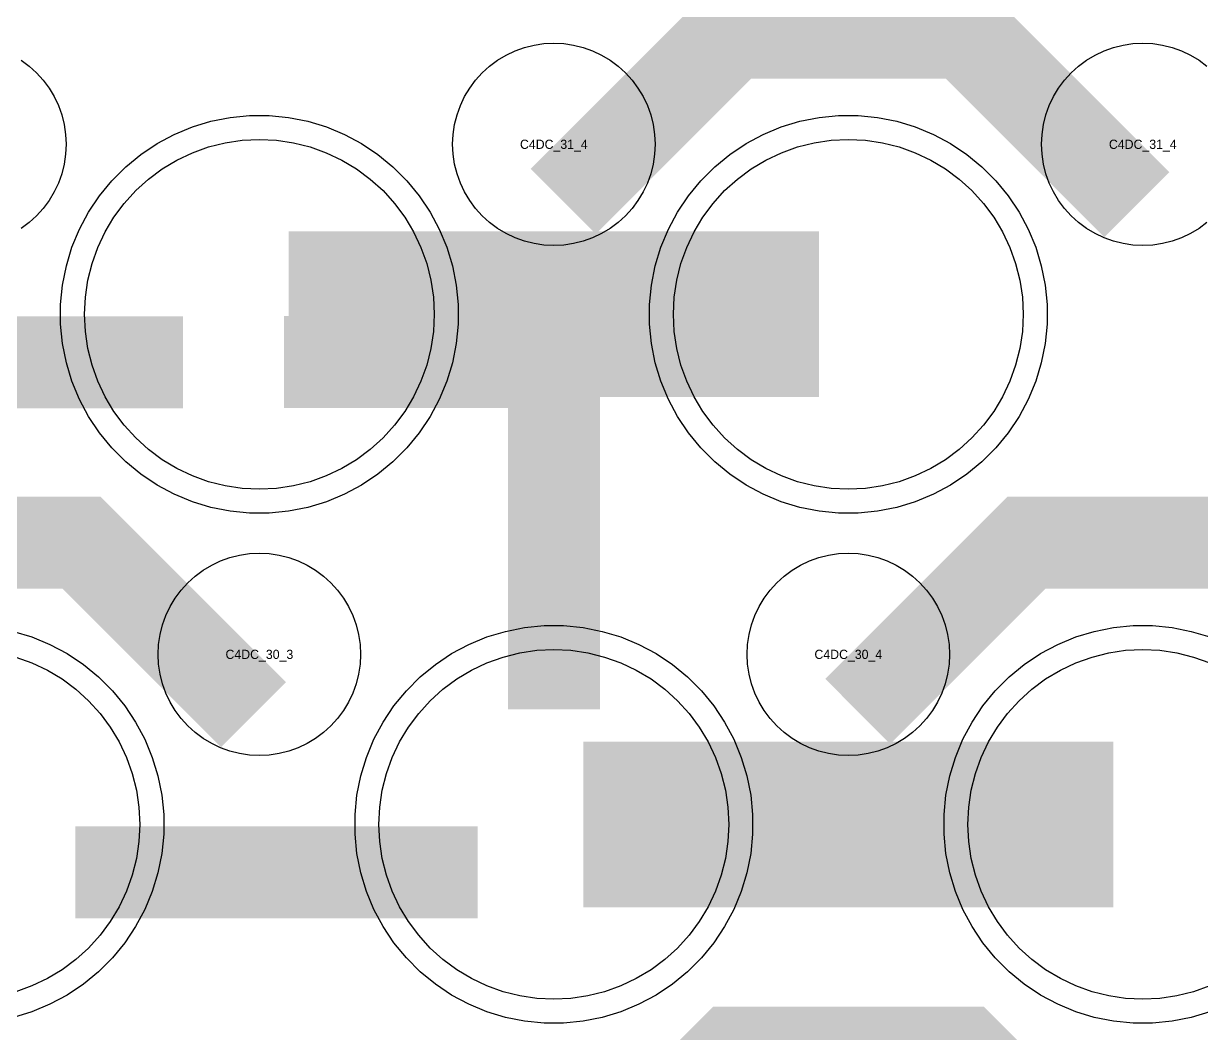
# Model space of a CAD drawing. Extents: x -11880 to 11880, y -14992 to 14992.
# Drawn here: x -10864.1 to -10544.1, y -10739.4 to -10465.1 of the extents above; entities that cross this region are included whole.
import ezdxf
from ezdxf.enums import TextEntityAlignment as Align

# ---------------------------------------------------------------- set-up
doc = ezdxf.new("R2010")
doc.units = 0
doc.header["$MEASUREMENT"] = 0
for name, color, linetype in [('GDS_775_DT_237', 138, 'CONTINUOUS'), ('RDL1_FS', 34, 'CONTINUOUS'), ('RDL_BS', 160, 'CONTINUOUS')]:
    doc.layers.add(name, color=color, linetype=linetype)

msp = doc.modelspace()

# ---------------------------------------------------------------- linework, layer by layer
at = {"layer": 'RDL1_FS'}
for points in [[(-10800, -10591.589), (-10804.657, -10591.36), (-10809.268, -10590.676), (-10813.791, -10589.544), (-10818.181, -10587.972), (-10822.395, -10585.98), (-10826.395, -10583.582), (-10830.14, -10580.804), (-10833.594, -10577.674), (-10836.724, -10574.22), (-10839.502, -10570.475), (-10841.9, -10566.475), (-10843.892, -10562.261), (-10845.464, -10557.871), (-10846.596, -10553.348), (-10847.28, -10548.737), (-10847.509, -10544.08), (-10847.28, -10539.423), (-10846.596, -10534.812), (-10845.464, -10530.289), (-10843.892, -10525.899), (-10841.9, -10521.685), (-10839.502, -10517.685), (-10836.724, -10513.94), (-10833.594, -10510.486), (-10830.14, -10507.356), (-10826.395, -10504.578), (-10822.395, -10502.18), (-10818.181, -10500.188), (-10813.791, -10498.616), (-10809.268, -10497.484), (-10804.657, -10496.8), (-10800, -10496.571), (-10795.343, -10496.8), (-10790.732, -10497.484), (-10786.209, -10498.616), (-10781.819, -10500.188), (-10777.605, -10502.18), (-10773.605, -10504.578), (-10769.86, -10507.356), (-10766.406, -10510.486), (-10763.276, -10513.94), (-10760.498, -10517.685), (-10758.1, -10521.685), (-10756.108, -10525.899), (-10754.536, -10530.289), (-10753.404, -10534.812), (-10752.72, -10539.423), (-10752.491, -10544.08), (-10752.72, -10548.737), (-10753.404, -10553.348), (-10754.536, -10557.871), (-10756.108, -10562.261), (-10758.1, -10566.475), (-10760.498, -10570.475), (-10763.276, -10574.22), (-10766.406, -10577.674), (-10769.86, -10580.804), (-10773.605, -10583.582), (-10777.605, -10585.98), (-10781.819, -10587.972), (-10786.209, -10589.544), (-10790.732, -10590.676), (-10795.343, -10591.36)], [(-10640, -10591.589), (-10644.657, -10591.36), (-10649.268, -10590.676), (-10653.791, -10589.544), (-10658.181, -10587.972), (-10662.395, -10585.98), (-10666.395, -10583.582), (-10670.14, -10580.804), (-10673.594, -10577.674), (-10676.724, -10574.22), (-10679.502, -10570.475), (-10681.9, -10566.475), (-10683.892, -10562.261), (-10685.464, -10557.871), (-10686.596, -10553.348), (-10687.28, -10548.737), (-10687.509, -10544.08), (-10687.28, -10539.423), (-10686.596, -10534.812), (-10685.464, -10530.289), (-10683.892, -10525.899), (-10681.9, -10521.685), (-10679.502, -10517.685), (-10676.724, -10513.94), (-10673.594, -10510.486), (-10670.14, -10507.356), (-10666.395, -10504.578), (-10662.395, -10502.18), (-10658.181, -10500.188), (-10653.791, -10498.616), (-10649.268, -10497.484), (-10644.657, -10496.8), (-10640, -10496.571), (-10635.343, -10496.8), (-10630.732, -10497.484), (-10626.209, -10498.616), (-10621.819, -10500.188), (-10617.605, -10502.18), (-10613.605, -10504.578), (-10609.86, -10507.356), (-10606.406, -10510.486), (-10603.276, -10513.94), (-10600.498, -10517.685), (-10598.1, -10521.685), (-10596.108, -10525.899), (-10594.536, -10530.289), (-10593.404, -10534.812), (-10592.72, -10539.423), (-10592.491, -10544.08), (-10592.72, -10548.737), (-10593.404, -10553.348), (-10594.536, -10557.871), (-10596.108, -10562.261), (-10598.1, -10566.475), (-10600.498, -10570.475), (-10603.276, -10574.22), (-10606.406, -10577.674), (-10609.86, -10580.804), (-10613.605, -10583.582), (-10617.605, -10585.98), (-10621.819, -10587.972), (-10626.209, -10589.544), (-10630.732, -10590.676), (-10635.343, -10591.36)], [(-10720, -10730.149), (-10724.657, -10729.92), (-10729.268, -10729.236), (-10733.791, -10728.104), (-10738.181, -10726.532), (-10742.395, -10724.54), (-10746.395, -10722.142), (-10750.14, -10719.364), (-10753.594, -10716.234), (-10756.724, -10712.78), (-10759.502, -10709.035), (-10761.9, -10705.035), (-10763.892, -10700.821), (-10765.464, -10696.431), (-10766.596, -10691.908), (-10767.28, -10687.297), (-10767.509, -10682.64), (-10767.28, -10677.983), (-10766.596, -10673.372), (-10765.464, -10668.849), (-10763.892, -10664.459), (-10761.9, -10660.245), (-10759.502, -10656.245), (-10756.724, -10652.5), (-10753.594, -10649.046), (-10750.14, -10645.916), (-10746.395, -10643.138), (-10742.395, -10640.74), (-10738.181, -10638.748), (-10733.791, -10637.176), (-10729.268, -10636.044), (-10724.657, -10635.36), (-10720, -10635.131), (-10715.343, -10635.36), (-10710.732, -10636.044), (-10706.209, -10637.176), (-10701.819, -10638.748), (-10697.605, -10640.74), (-10693.605, -10643.138), (-10689.86, -10645.916), (-10686.406, -10649.046), (-10683.276, -10652.5), (-10680.498, -10656.245), (-10678.1, -10660.245), (-10676.108, -10664.459), (-10674.536, -10668.849), (-10673.404, -10673.372), (-10672.72, -10677.983), (-10672.491, -10682.64), (-10672.72, -10687.297), (-10673.404, -10691.908), (-10674.536, -10696.431), (-10676.108, -10700.821), (-10678.1, -10705.035), (-10680.498, -10709.035), (-10683.276, -10712.78), (-10686.406, -10716.234), (-10689.86, -10719.364), (-10693.605, -10722.142), (-10697.605, -10724.54), (-10701.819, -10726.532), (-10706.209, -10728.104), (-10710.732, -10729.236), (-10715.343, -10729.92)]]:
    msp.add_lwpolyline(points, close=True, dxfattribs=at)
for points in [[(-10791.998, -10544.08, 45, 45, 0), (-10719.998, -10544.08, 45, 45, 0)], [(-10719.998, -10544.08, 45, 45, 0), (-10647.998, -10544.08, 45, 45, 0)], [(-10711.998, -10682.64, 45, 45, 0), (-10639.998, -10682.64, 45, 45, 0)], [(-10639.998, -10682.64, 45, 45, 0), (-10567.998, -10682.64, 45, 45, 0)]]:
    msp.add_lwpolyline(points, format="xyseb", dxfattribs=at)
for points in [[(-10541.819, -10726.532), (-10546.209, -10728.104), (-10550.732, -10729.236), (-10555.343, -10729.92), (-10560, -10730.149), (-10564.657, -10729.92), (-10569.268, -10729.236), (-10573.791, -10728.104), (-10578.181, -10726.532), (-10582.395, -10724.54), (-10586.395, -10722.142), (-10590.14, -10719.364), (-10593.594, -10716.234), (-10596.724, -10712.78), (-10599.502, -10709.035), (-10601.9, -10705.035), (-10603.892, -10700.821), (-10605.464, -10696.431), (-10606.596, -10691.908), (-10607.28, -10687.297), (-10607.509, -10682.64), (-10607.28, -10677.983), (-10606.596, -10673.372), (-10605.464, -10668.849), (-10603.892, -10664.459), (-10601.9, -10660.245), (-10599.502, -10656.245), (-10596.724, -10652.5), (-10593.594, -10649.046), (-10590.14, -10645.916), (-10586.395, -10643.138), (-10582.395, -10640.74), (-10578.181, -10638.748), (-10573.791, -10637.176), (-10569.268, -10636.044), (-10564.657, -10635.36), (-10560, -10635.131), (-10555.343, -10635.36), (-10550.732, -10636.044), (-10546.209, -10637.176), (-10541.819, -10638.748)], [(-10866.209, -10637.176), (-10861.819, -10638.748), (-10857.605, -10640.74), (-10853.605, -10643.138), (-10849.86, -10645.916), (-10846.406, -10649.046), (-10843.276, -10652.5), (-10840.498, -10656.245), (-10838.1, -10660.245), (-10836.108, -10664.459), (-10834.536, -10668.849), (-10833.404, -10673.372), (-10832.72, -10677.983), (-10832.491, -10682.64), (-10832.72, -10687.297), (-10833.404, -10691.908), (-10834.536, -10696.431), (-10836.108, -10700.821), (-10838.1, -10705.035), (-10840.498, -10709.035), (-10843.276, -10712.78), (-10846.406, -10716.234), (-10849.86, -10719.364), (-10853.605, -10722.142), (-10857.605, -10724.54), (-10861.819, -10726.532), (-10866.209, -10728.104)]]:
    msp.add_lwpolyline(points, dxfattribs=at)
at = {"layer": 'RDL_BS'}
for points in [[(-10717.438, -10513.394, 25, 25, 0), (-10671.623, -10467.579, 25, 25, 0), (-10638.07, -10467.579, 25, 25, 0)], [(-10561.599, -10514.293, 25, 25, 0), (-10608.313, -10467.579, 25, 25, 0), (-10638.071, -10467.579, 25, 25, 0)], [(-10720, -10651.35, 25, 25, 0), (-10720, -10544.573, 25, 25, 0)], [(-10720, -10651.35, 25, 25, 0), (-10720, -10544.573, 25, 25, 0)], [(-10929.984, -10557.093, 25, 25, 0), (-10820.719, -10557.093, 25, 25, 0)], [(-10707.5, -10557.073, 25, 25, 0), (-10793.333, -10557.073, 25, 25, 0)], [(-10707.5, -10557.073, 25, 25, 0), (-10772.167, -10557.073, 25, 25, 0)], [(-10801.599, -10652.853, 25, 25, 0), (-10848.313, -10606.139, 25, 25, 0), (-10878.071, -10606.139, 25, 25, 0)], [(-10637.438, -10651.954, 25, 25, 0), (-10591.623, -10606.139, 25, 25, 0), (-10558.07, -10606.139, 25, 25, 0)], [(-10481.599, -10652.853, 25, 25, 0), (-10528.313, -10606.139, 25, 25, 0), (-10558.071, -10606.139, 25, 25, 0)], [(-10849.984, -10695.653, 25, 25, 0), (-10740.719, -10695.653, 25, 25, 0)], [(-10717.438, -10790.519, 25, 25, 0), (-10671.623, -10744.704, 25, 25, 0), (-10638.07, -10744.704, 25, 25, 0)], [(-10561.599, -10791.418, 25, 25, 0), (-10608.313, -10744.704, 25, 25, 0), (-10638.071, -10744.704, 25, 25, 0)]]:
    msp.add_lwpolyline(points, format="xyseb", dxfattribs=at)
for points in [[(-10720, -10525.386), (-10722.693, -10525.254), (-10725.365, -10524.858), (-10727.984, -10524.201), (-10730.519, -10523.294), (-10732.956, -10522.142), (-10735.28, -10520.749), (-10737.443, -10519.146), (-10739.442, -10517.334), (-10741.254, -10515.335), (-10742.857, -10513.172), (-10744.25, -10510.848), (-10745.402, -10508.411), (-10746.309, -10505.876), (-10746.966, -10503.257), (-10747.362, -10500.585), (-10747.494, -10497.892), (-10747.362, -10495.199), (-10746.966, -10492.527), (-10746.309, -10489.908), (-10745.402, -10487.373), (-10744.25, -10484.936), (-10742.857, -10482.612), (-10741.254, -10480.449), (-10739.442, -10478.45), (-10737.443, -10476.638), (-10735.28, -10475.035), (-10732.956, -10473.642), (-10730.519, -10472.49), (-10727.984, -10471.583), (-10725.365, -10470.926), (-10722.693, -10470.53), (-10720, -10470.398), (-10717.307, -10470.53), (-10714.635, -10470.926), (-10712.016, -10471.583), (-10709.481, -10472.49), (-10707.044, -10473.642), (-10704.72, -10475.035), (-10702.557, -10476.638), (-10700.558, -10478.45), (-10698.746, -10480.449), (-10697.143, -10482.612), (-10695.75, -10484.936), (-10694.598, -10487.373), (-10693.691, -10489.908), (-10693.034, -10492.527), (-10692.638, -10495.199), (-10692.506, -10497.892), (-10692.638, -10500.585), (-10693.034, -10503.257), (-10693.691, -10505.876), (-10694.598, -10508.411), (-10695.75, -10510.848), (-10697.143, -10513.172), (-10698.746, -10515.335), (-10700.558, -10517.334), (-10702.557, -10519.146), (-10704.72, -10520.749), (-10707.044, -10522.142), (-10709.481, -10523.294), (-10712.016, -10524.201), (-10714.635, -10524.858), (-10717.307, -10525.254)], [(-10802.644, -10598.08), (-10807.938, -10597.563), (-10813.165, -10596.517), (-10818.205, -10594.986), (-10823.115, -10592.955), (-10827.777, -10590.463), (-10832.191, -10587.516), (-10836.292, -10584.154), (-10840.074, -10580.372), (-10843.436, -10576.271), (-10846.383, -10571.857), (-10848.875, -10567.195), (-10850.906, -10562.285), (-10852.437, -10557.245), (-10853.483, -10552.018), (-10854, -10546.724), (-10854, -10541.436), (-10853.483, -10536.142), (-10852.437, -10530.915), (-10850.906, -10525.875), (-10848.875, -10520.965), (-10846.383, -10516.303), (-10843.436, -10511.889), (-10840.074, -10507.788), (-10836.292, -10504.006), (-10832.191, -10500.644), (-10827.777, -10497.697), (-10823.115, -10495.205), (-10818.205, -10493.174), (-10813.165, -10491.643), (-10807.938, -10490.597), (-10802.644, -10490.08), (-10797.356, -10490.08), (-10792.062, -10490.597), (-10786.835, -10491.643), (-10781.795, -10493.174), (-10776.885, -10495.205), (-10772.223, -10497.697), (-10767.809, -10500.644), (-10763.708, -10504.006), (-10759.926, -10507.788), (-10756.564, -10511.889), (-10753.617, -10516.303), (-10751.125, -10520.965), (-10749.094, -10525.875), (-10747.563, -10530.915), (-10746.517, -10536.142), (-10746, -10541.436), (-10746, -10546.724), (-10746.517, -10552.018), (-10747.563, -10557.245), (-10749.094, -10562.285), (-10751.125, -10567.195), (-10753.617, -10571.857), (-10756.564, -10576.271), (-10759.926, -10580.372), (-10763.708, -10584.154), (-10767.809, -10587.516), (-10772.223, -10590.463), (-10776.885, -10592.955), (-10781.795, -10594.986), (-10786.835, -10596.517), (-10792.062, -10597.563), (-10797.356, -10598.08)], [(-10642.644, -10598.08), (-10647.938, -10597.563), (-10653.165, -10596.517), (-10658.205, -10594.986), (-10663.115, -10592.955), (-10667.777, -10590.463), (-10672.191, -10587.516), (-10676.292, -10584.154), (-10680.074, -10580.372), (-10683.436, -10576.271), (-10686.383, -10571.857), (-10688.875, -10567.195), (-10690.906, -10562.285), (-10692.437, -10557.245), (-10693.483, -10552.018), (-10694, -10546.724), (-10694, -10541.436), (-10693.483, -10536.142), (-10692.437, -10530.915), (-10690.906, -10525.875), (-10688.875, -10520.965), (-10686.383, -10516.303), (-10683.436, -10511.889), (-10680.074, -10507.788), (-10676.292, -10504.006), (-10672.191, -10500.644), (-10667.777, -10497.697), (-10663.115, -10495.205), (-10658.205, -10493.174), (-10653.165, -10491.643), (-10647.938, -10490.597), (-10642.644, -10490.08), (-10637.356, -10490.08), (-10632.062, -10490.597), (-10626.835, -10491.643), (-10621.795, -10493.174), (-10616.885, -10495.205), (-10612.223, -10497.697), (-10607.809, -10500.644), (-10603.708, -10504.006), (-10599.926, -10507.788), (-10596.564, -10511.889), (-10593.617, -10516.303), (-10591.125, -10520.965), (-10589.094, -10525.875), (-10587.563, -10530.915), (-10586.517, -10536.142), (-10586, -10541.436), (-10586, -10546.724), (-10586.517, -10552.018), (-10587.563, -10557.245), (-10589.094, -10562.285), (-10591.125, -10567.195), (-10593.617, -10571.857), (-10596.564, -10576.271), (-10599.926, -10580.372), (-10603.708, -10584.154), (-10607.809, -10587.516), (-10612.223, -10590.463), (-10616.885, -10592.955), (-10621.795, -10594.986), (-10626.835, -10596.517), (-10632.062, -10597.563), (-10637.356, -10598.08)], [(-10800, -10663.946), (-10802.693, -10663.814), (-10805.365, -10663.418), (-10807.984, -10662.761), (-10810.519, -10661.854), (-10812.956, -10660.702), (-10815.28, -10659.309), (-10817.443, -10657.706), (-10819.442, -10655.894), (-10821.254, -10653.895), (-10822.857, -10651.732), (-10824.25, -10649.408), (-10825.402, -10646.971), (-10826.309, -10644.436), (-10826.966, -10641.817), (-10827.362, -10639.145), (-10827.494, -10636.452), (-10827.362, -10633.759), (-10826.966, -10631.087), (-10826.309, -10628.468), (-10825.402, -10625.933), (-10824.25, -10623.496), (-10822.857, -10621.172), (-10821.254, -10619.009), (-10819.442, -10617.01), (-10817.443, -10615.198), (-10815.28, -10613.595), (-10812.956, -10612.202), (-10810.519, -10611.05), (-10807.984, -10610.143), (-10805.365, -10609.486), (-10802.693, -10609.09), (-10800, -10608.958), (-10797.307, -10609.09), (-10794.635, -10609.486), (-10792.016, -10610.143), (-10789.481, -10611.05), (-10787.044, -10612.202), (-10784.72, -10613.595), (-10782.557, -10615.198), (-10780.558, -10617.01), (-10778.746, -10619.009), (-10777.143, -10621.172), (-10775.75, -10623.496), (-10774.598, -10625.933), (-10773.691, -10628.468), (-10773.034, -10631.087), (-10772.638, -10633.759), (-10772.506, -10636.452), (-10772.638, -10639.145), (-10773.034, -10641.817), (-10773.691, -10644.436), (-10774.598, -10646.971), (-10775.75, -10649.408), (-10777.143, -10651.732), (-10778.746, -10653.895), (-10780.558, -10655.894), (-10782.557, -10657.706), (-10784.72, -10659.309), (-10787.044, -10660.702), (-10789.481, -10661.854), (-10792.016, -10662.761), (-10794.635, -10663.418), (-10797.307, -10663.814)], [(-10640, -10663.946), (-10642.693, -10663.814), (-10645.365, -10663.418), (-10647.984, -10662.761), (-10650.519, -10661.854), (-10652.956, -10660.702), (-10655.28, -10659.309), (-10657.443, -10657.706), (-10659.442, -10655.894), (-10661.254, -10653.895), (-10662.857, -10651.732), (-10664.25, -10649.408), (-10665.402, -10646.971), (-10666.309, -10644.436), (-10666.966, -10641.817), (-10667.362, -10639.145), (-10667.494, -10636.452), (-10667.362, -10633.759), (-10666.966, -10631.087), (-10666.309, -10628.468), (-10665.402, -10625.933), (-10664.25, -10623.496), (-10662.857, -10621.172), (-10661.254, -10619.009), (-10659.442, -10617.01), (-10657.443, -10615.198), (-10655.28, -10613.595), (-10652.956, -10612.202), (-10650.519, -10611.05), (-10647.984, -10610.143), (-10645.365, -10609.486), (-10642.693, -10609.09), (-10640, -10608.958), (-10637.307, -10609.09), (-10634.635, -10609.486), (-10632.016, -10610.143), (-10629.481, -10611.05), (-10627.044, -10612.202), (-10624.72, -10613.595), (-10622.557, -10615.198), (-10620.558, -10617.01), (-10618.746, -10619.009), (-10617.143, -10621.172), (-10615.75, -10623.496), (-10614.598, -10625.933), (-10613.691, -10628.468), (-10613.034, -10631.087), (-10612.638, -10633.759), (-10612.506, -10636.452), (-10612.638, -10639.145), (-10613.034, -10641.817), (-10613.691, -10644.436), (-10614.598, -10646.971), (-10615.75, -10649.408), (-10617.143, -10651.732), (-10618.746, -10653.895), (-10620.558, -10655.894), (-10622.557, -10657.706), (-10624.72, -10659.309), (-10627.044, -10660.702), (-10629.481, -10661.854), (-10632.016, -10662.761), (-10634.635, -10663.418), (-10637.307, -10663.814)], [(-10722.644, -10736.64), (-10727.938, -10736.123), (-10733.165, -10735.077), (-10738.205, -10733.546), (-10743.115, -10731.515), (-10747.777, -10729.023), (-10752.191, -10726.076), (-10756.292, -10722.714), (-10760.074, -10718.932), (-10763.436, -10714.831), (-10766.383, -10710.417), (-10768.875, -10705.755), (-10770.906, -10700.845), (-10772.437, -10695.805), (-10773.483, -10690.578), (-10774, -10685.284), (-10774, -10679.996), (-10773.483, -10674.702), (-10772.437, -10669.475), (-10770.906, -10664.435), (-10768.875, -10659.525), (-10766.383, -10654.863), (-10763.436, -10650.449), (-10760.074, -10646.348), (-10756.292, -10642.566), (-10752.191, -10639.204), (-10747.777, -10636.257), (-10743.115, -10633.765), (-10738.205, -10631.734), (-10733.165, -10630.203), (-10727.938, -10629.157), (-10722.644, -10628.64), (-10717.356, -10628.64), (-10712.062, -10629.157), (-10706.835, -10630.203), (-10701.795, -10631.734), (-10696.885, -10633.765), (-10692.223, -10636.257), (-10687.809, -10639.204), (-10683.708, -10642.566), (-10679.926, -10646.348), (-10676.564, -10650.449), (-10673.617, -10654.863), (-10671.125, -10659.525), (-10669.094, -10664.435), (-10667.563, -10669.475), (-10666.517, -10674.702), (-10666, -10679.996), (-10666, -10685.284), (-10666.517, -10690.578), (-10667.563, -10695.805), (-10669.094, -10700.845), (-10671.125, -10705.755), (-10673.617, -10710.417), (-10676.564, -10714.831), (-10679.926, -10718.932), (-10683.708, -10722.714), (-10687.809, -10726.076), (-10692.223, -10729.023), (-10696.885, -10731.515), (-10701.795, -10733.546), (-10706.835, -10735.077), (-10712.062, -10736.123), (-10717.356, -10736.64)]]:
    msp.add_lwpolyline(points, close=True, dxfattribs=at)
for points in [[(-10542.557, -10519.146), (-10544.72, -10520.749), (-10547.044, -10522.142), (-10549.481, -10523.294), (-10552.016, -10524.201), (-10554.635, -10524.858), (-10557.307, -10525.254), (-10560, -10525.386), (-10562.693, -10525.254), (-10565.365, -10524.858), (-10567.984, -10524.201), (-10570.519, -10523.294), (-10572.956, -10522.142), (-10575.28, -10520.749), (-10577.443, -10519.146), (-10579.442, -10517.334), (-10581.254, -10515.335), (-10582.857, -10513.172), (-10584.25, -10510.848), (-10585.402, -10508.411), (-10586.309, -10505.876), (-10586.966, -10503.257), (-10587.362, -10500.585), (-10587.494, -10497.892), (-10587.362, -10495.199), (-10586.966, -10492.527), (-10586.309, -10489.908), (-10585.402, -10487.373), (-10584.25, -10484.936), (-10582.857, -10482.612), (-10581.254, -10480.449), (-10579.442, -10478.45), (-10577.443, -10476.638), (-10575.28, -10475.035), (-10572.956, -10473.642), (-10570.519, -10472.49), (-10567.984, -10471.583), (-10565.365, -10470.926), (-10562.693, -10470.53), (-10560, -10470.398), (-10557.307, -10470.53), (-10554.635, -10470.926), (-10552.016, -10471.583), (-10549.481, -10472.49), (-10547.044, -10473.642), (-10544.72, -10475.035), (-10542.557, -10476.638)], [(-10864.72, -10475.035), (-10862.557, -10476.638), (-10860.558, -10478.45), (-10858.746, -10480.449), (-10857.143, -10482.612), (-10855.75, -10484.936), (-10854.598, -10487.373), (-10853.691, -10489.908), (-10853.034, -10492.527), (-10852.638, -10495.199), (-10852.506, -10497.892), (-10852.638, -10500.585), (-10853.034, -10503.257), (-10853.691, -10505.876), (-10854.598, -10508.411), (-10855.75, -10510.848), (-10857.143, -10513.172), (-10858.746, -10515.335), (-10860.558, -10517.334), (-10862.557, -10519.146), (-10864.72, -10520.749)], [(-10866.835, -10630.203), (-10861.795, -10631.734), (-10856.885, -10633.765), (-10852.223, -10636.257), (-10847.809, -10639.204), (-10843.708, -10642.566), (-10839.926, -10646.348), (-10836.564, -10650.449), (-10833.617, -10654.863), (-10831.125, -10659.525), (-10829.094, -10664.435), (-10827.563, -10669.475), (-10826.517, -10674.702), (-10826, -10679.996), (-10826, -10685.284), (-10826.517, -10690.578), (-10827.563, -10695.805), (-10829.094, -10700.845), (-10831.125, -10705.755), (-10833.617, -10710.417), (-10836.564, -10714.831), (-10839.926, -10718.932), (-10843.708, -10722.714), (-10847.809, -10726.076), (-10852.223, -10729.023), (-10856.885, -10731.515), (-10861.795, -10733.546), (-10866.835, -10735.077)], [(-10541.795, -10733.546), (-10546.835, -10735.077), (-10552.062, -10736.123), (-10557.356, -10736.64), (-10562.644, -10736.64), (-10567.938, -10736.123), (-10573.165, -10735.077), (-10578.205, -10733.546), (-10583.115, -10731.515), (-10587.777, -10729.023), (-10592.191, -10726.076), (-10596.292, -10722.714), (-10600.074, -10718.932), (-10603.436, -10714.831), (-10606.383, -10710.417), (-10608.875, -10705.755), (-10610.906, -10700.845), (-10612.437, -10695.805), (-10613.483, -10690.578), (-10614, -10685.284), (-10614, -10679.996), (-10613.483, -10674.702), (-10612.437, -10669.475), (-10610.906, -10664.435), (-10608.875, -10659.525), (-10606.383, -10654.863), (-10603.436, -10650.449), (-10600.074, -10646.348), (-10596.292, -10642.566), (-10592.191, -10639.204), (-10587.777, -10636.257), (-10583.115, -10633.765), (-10578.205, -10631.734), (-10573.165, -10630.203), (-10567.938, -10629.157), (-10562.644, -10628.64), (-10557.356, -10628.64), (-10552.062, -10629.157), (-10546.835, -10630.203), (-10541.795, -10631.734)]]:
    msp.add_lwpolyline(points, dxfattribs=at)

# ---------------------------------------------------------------- texts
at = {"layer": 'GDS_775_DT_237'}
for s, p in [('C4DC_31_4', (-10720, -10497.892)), ('C4DC_31_4', (-10720, -10497.892)), ('C4DC_31_4', (-10560, -10497.892)), ('C4DC_31_4', (-10560, -10497.892)), ('C4DC_30_3', (-10800, -10636.452)), ('C4DC_30_3', (-10800, -10636.452)), ('C4DC_30_4', (-10640, -10636.452)), ('C4DC_30_4', (-10640, -10636.452))]:
    msp.add_text(s, height=2.5, dxfattribs=at).set_placement(p, align=Align.MIDDLE_CENTER)

doc.saveas('drawing.dxf')
